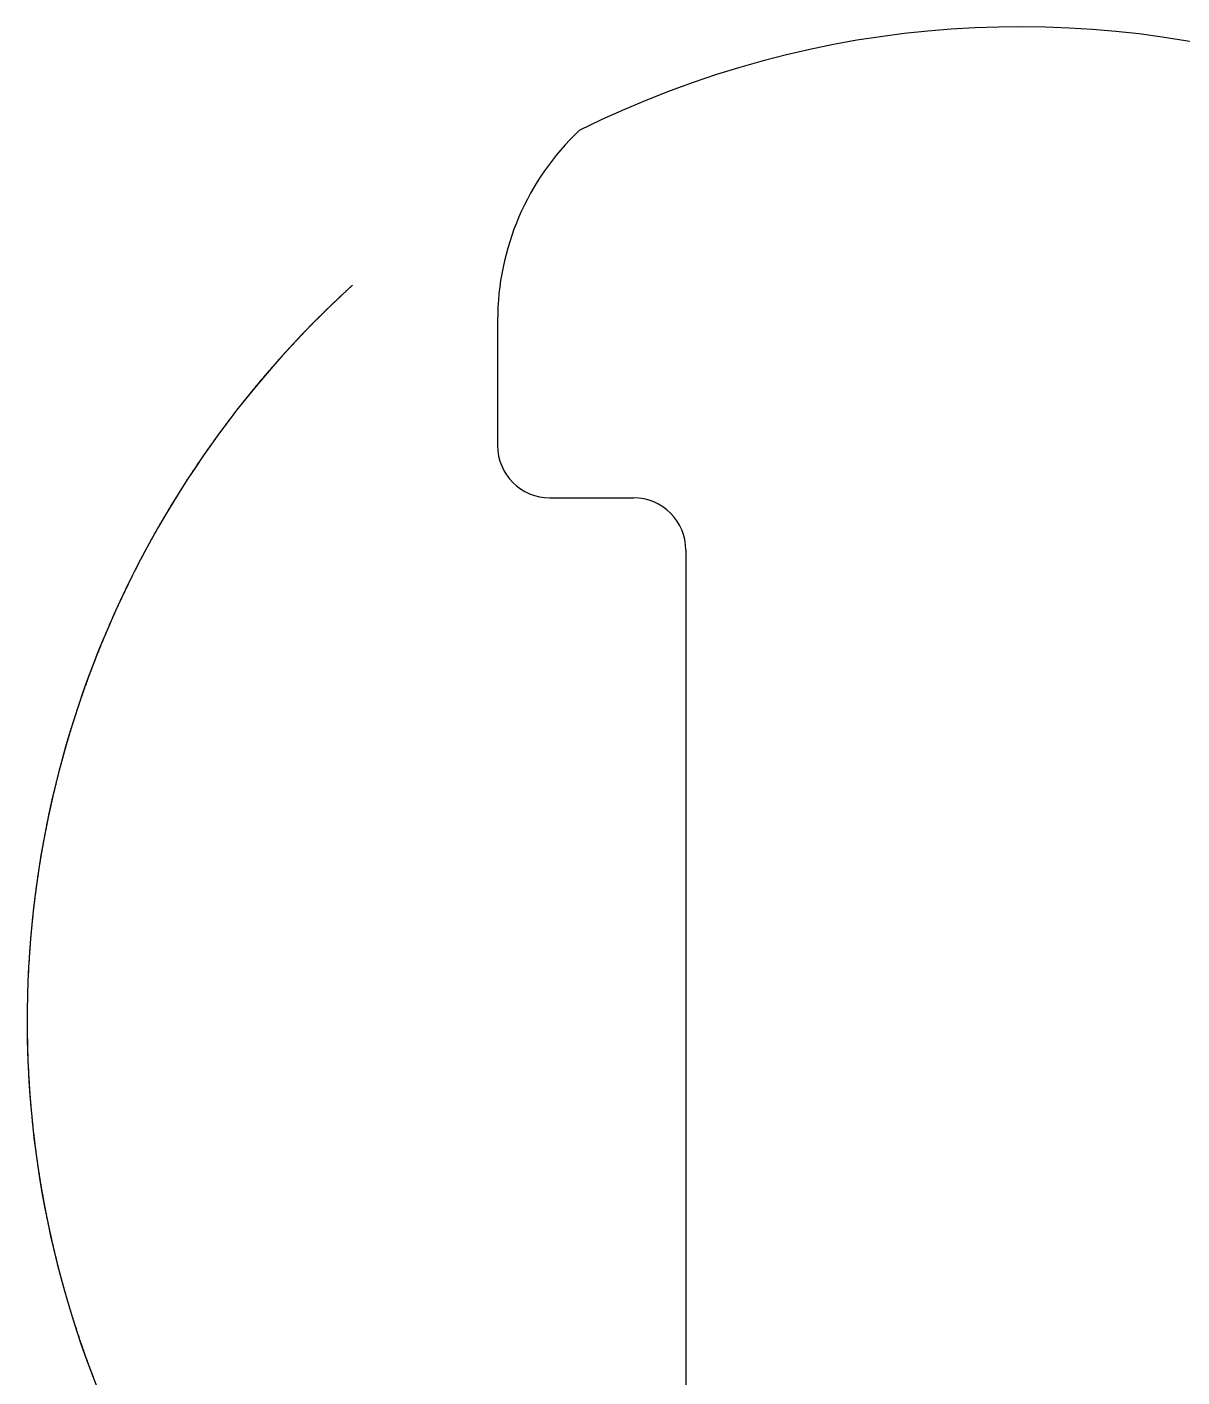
# Model space of a CAD drawing. Extents: x 442 to 745, y 5 to 355.
# Drawn here: x 460.53 to 469.62, y 197.08 to 207.71 of the extents above; entities that cross this region are included whole.
import ezdxf

# ---------------------------------------------------------------- set-up
doc = ezdxf.new("R2010")
doc.units = 0
doc.layers.add('VISIBLE__ANSI_', color=7, linetype='CONTINUOUS')

msp = doc.modelspace()

# ---------------------------------------------------------------- linework, layer by layer
at = {"layer": 'VISIBLE__ANSI_'}
for p, q in [((464.235, 205.401), (464.235, 204.416)), ((464.647, 204.004), (465.306, 204.004)), ((465.717, 203.592), (465.717, 196.181))]:
    msp.add_line(p, q, dxfattribs=at)
msp.add_polyline3d([(461.054, 197.08, 0), (461.052, 197.085, 0), (461.049, 197.091, 0), (461.047, 197.097, 0), (461.045, 197.103, 0), (461.043, 197.108, 0), (461.041, 197.114, 0), (461.039, 197.12, 0), (461.036, 197.125, 0), (461.034, 197.131, 0), (461.032, 197.137, 0), (461.03, 197.142, 0), (461.028, 197.148, 0), (461.026, 197.154, 0), (461.024, 197.16, 0), (461.022, 197.165, 0), (461.019, 197.171, 0), (461.017, 197.177, 0), (461.015, 197.182, 0), (461.013, 197.188, 0), (461.011, 197.194, 0), (461.009, 197.199, 0), (461.007, 197.205, 0), (461.005, 197.211, 0), (461.003, 197.217, 0), (461.001, 197.222, 0), (460.999, 197.228, 0), (460.996, 197.234, 0), (460.994, 197.24, 0), (460.992, 197.245, 0), (460.99, 197.251, 0), (460.988, 197.257, 0), (460.986, 197.262, 0), (460.984, 197.268, 0), (460.982, 197.274, 0), (460.98, 197.28, 0), (460.978, 197.285, 0), (460.976, 197.291, 0), (460.974, 197.297, 0), (460.972, 197.303, 0), (460.97, 197.308, 0), (460.968, 197.314, 0), (460.966, 197.32, 0), (460.964, 197.326, 0), (460.962, 197.331, 0), (460.96, 197.337, 0), (460.958, 197.343, 0), (460.956, 197.349, 0), (460.954, 197.354, 0), (460.952, 197.36, 0), (460.95, 197.366, 0), (460.948, 197.372, 0), (460.946, 197.377, 0), (460.944, 197.383, 0), (460.942, 197.389, 0), (460.94, 197.395, 0), (460.939, 197.401, 0), (460.937, 197.406, 0), (460.935, 197.412, 0), (460.933, 197.418, 0), (460.931, 197.424, 0), (460.929, 197.429, 0), (460.927, 197.435, 0), (460.925, 197.441, 0), (460.923, 197.447, 0), (460.921, 197.453, 0), (460.919, 197.458, 0), (460.918, 197.464, 0), (460.916, 197.47, 0), (460.914, 197.476, 0), (460.912, 197.481, 0), (460.91, 197.487, 0), (460.908, 197.493, 0), (460.906, 197.499, 0), (460.904, 197.505, 0), (460.903, 197.51, 0), (460.901, 197.516, 0), (460.899, 197.522, 0), (460.897, 197.528, 0), (460.895, 197.534, 0), (460.893, 197.539, 0), (460.892, 197.545, 0), (460.89, 197.551, 0), (460.888, 197.557, 0), (460.886, 197.563, 0), (460.884, 197.568, 0), (460.883, 197.574, 0), (460.881, 197.58, 0), (460.879, 197.586, 0), (460.877, 197.592, 0), (460.875, 197.598, 0), (460.874, 197.603, 0), (460.872, 197.609, 0), (460.87, 197.615, 0), (460.868, 197.621, 0), (460.867, 197.627, 0), (460.865, 197.633, 0), (460.863, 197.638, 0), (460.861, 197.644, 0), (460.86, 197.65, 0), (460.858, 197.656, 0), (460.856, 197.662, 0), (460.854, 197.668, 0), (460.853, 197.673, 0), (460.851, 197.679, 0), (460.849, 197.685, 0), (460.848, 197.691, 0), (460.846, 197.697, 0), (460.844, 197.703, 0), (460.842, 197.708, 0), (460.841, 197.714, 0), (460.839, 197.72, 0), (460.837, 197.726, 0), (460.836, 197.732, 0), (460.834, 197.738, 0), (460.832, 197.743, 0), (460.831, 197.749, 0), (460.829, 197.755, 0), (460.827, 197.761, 0), (460.826, 197.767, 0), (460.824, 197.773, 0), (460.822, 197.779, 0), (460.821, 197.784, 0), (460.819, 197.79, 0), (460.818, 197.796, 0), (460.816, 197.802, 0), (460.814, 197.808, 0), (460.813, 197.814, 0), (460.811, 197.82, 0), (460.81, 197.826, 0), (460.808, 197.831, 0), (460.806, 197.837, 0), (460.805, 197.843, 0), (460.803, 197.849, 0), (460.802, 197.855, 0), (460.8, 197.861, 0), (460.798, 197.867, 0), (460.797, 197.873, 0), (460.795, 197.878, 0), (460.794, 197.884, 0), (460.792, 197.89, 0), (460.791, 197.896, 0), (460.789, 197.902, 0), (460.788, 197.908, 0), (460.786, 197.914, 0), (460.784, 197.92, 0), (460.783, 197.926, 0), (460.781, 197.931, 0), (460.78, 197.937, 0), (460.778, 197.943, 0), (460.777, 197.949, 0), (460.775, 197.955, 0), (460.774, 197.961, 0), (460.772, 197.967, 0), (460.771, 197.973, 0), (460.769, 197.979, 0), (460.768, 197.984, 0), (460.766, 197.99, 0), (460.765, 197.996, 0), (460.764, 198.002, 0), (460.762, 198.008, 0), (460.761, 198.014, 0), (460.759, 198.02, 0), (460.758, 198.026, 0), (460.756, 198.032, 0), (460.755, 198.038, 0), (460.753, 198.044, 0), (460.752, 198.049, 0), (460.751, 198.055, 0), (460.749, 198.061, 0), (460.748, 198.067, 0), (460.746, 198.073, 0), (460.745, 198.079, 0), (460.743, 198.085, 0), (460.742, 198.091, 0), (460.741, 198.097, 0), (460.739, 198.103, 0), (460.738, 198.109, 0), (460.737, 198.115, 0), (460.735, 198.121, 0), (460.734, 198.126, 0), (460.732, 198.132, 0), (460.731, 198.138, 0), (460.73, 198.144, 0), (460.728, 198.15, 0), (460.727, 198.156, 0), (460.726, 198.162, 0), (460.724, 198.168, 0), (460.723, 198.174, 0), (460.722, 198.18, 0), (460.72, 198.186, 0), (460.719, 198.192, 0), (460.718, 198.198, 0), (460.716, 198.204, 0), (460.715, 198.21, 0), (460.714, 198.216, 0), (460.712, 198.221, 0), (460.711, 198.227, 0), (460.71, 198.233, 0), (460.709, 198.239, 0), (460.707, 198.245, 0), (460.706, 198.251, 0), (460.705, 198.257, 0), (460.704, 198.263, 0), (460.702, 198.269, 0), (460.701, 198.275, 0), (460.7, 198.281, 0), (460.698, 198.287, 0), (460.697, 198.293, 0), (460.696, 198.299, 0), (460.695, 198.305, 0), (460.694, 198.311, 0), (460.692, 198.317, 0), (460.691, 198.323, 0), (460.69, 198.329, 0), (460.689, 198.335, 0), (460.687, 198.341, 0), (460.686, 198.347, 0), (460.685, 198.353, 0), (460.684, 198.358, 0), (460.683, 198.364, 0), (460.682, 198.37, 0), (460.68, 198.376, 0), (460.679, 198.382, 0), (460.678, 198.388, 0), (460.677, 198.394, 0), (460.676, 198.4, 0), (460.675, 198.406, 0), (460.673, 198.412, 0), (460.672, 198.418, 0), (460.671, 198.424, 0), (460.67, 198.43, 0), (460.669, 198.436, 0), (460.668, 198.442, 0), (460.667, 198.448, 0), (460.665, 198.454, 0), (460.664, 198.46, 0), (460.663, 198.466, 0), (460.662, 198.472, 0), (460.661, 198.478, 0), (460.66, 198.484, 0), (460.659, 198.49, 0), (460.658, 198.496, 0), (460.657, 198.502, 0), (460.656, 198.508, 0), (460.655, 198.514, 0), (460.654, 198.52, 0), (460.652, 198.526, 0), (460.651, 198.532, 0), (460.65, 198.538, 0), (460.649, 198.544, 0), (460.648, 198.55, 0), (460.647, 198.556, 0), (460.646, 198.562, 0), (460.645, 198.568, 0), (460.644, 198.574, 0), (460.643, 198.58, 0), (460.642, 198.586, 0), (460.641, 198.592, 0), (460.64, 198.598, 0), (460.639, 198.604, 0), (460.638, 198.61, 0), (460.637, 198.616, 0), (460.636, 198.622, 0), (460.635, 198.628, 0), (460.634, 198.634, 0), (460.633, 198.64, 0), (460.632, 198.646, 0), (460.631, 198.652, 0), (460.63, 198.658, 0), (460.629, 198.664, 0), (460.628, 198.67, 0), (460.627, 198.676, 0), (460.627, 198.682, 0), (460.626, 198.688, 0), (460.625, 198.694, 0), (460.624, 198.7, 0), (460.623, 198.706, 0), (460.622, 198.712, 0), (460.621, 198.718, 0), (460.62, 198.724, 0), (460.619, 198.73, 0), (460.618, 198.736, 0), (460.617, 198.742, 0), (460.616, 198.748, 0), (460.616, 198.754, 0), (460.615, 198.76, 0), (460.614, 198.766, 0), (460.613, 198.772, 0), (460.612, 198.778, 0), (460.611, 198.784, 0), (460.61, 198.79, 0), (460.61, 198.796, 0), (460.609, 198.802, 0), (460.608, 198.808, 0), (460.607, 198.814, 0), (460.606, 198.82, 0), (460.605, 198.826, 0), (460.605, 198.832, 0), (460.604, 198.838, 0), (460.603, 198.844, 0), (460.602, 198.851, 0), (460.601, 198.857, 0), (460.601, 198.863, 0), (460.6, 198.869, 0), (460.599, 198.875, 0), (460.598, 198.881, 0), (460.597, 198.887, 0), (460.597, 198.893, 0), (460.596, 198.899, 0), (460.595, 198.905, 0), (460.594, 198.911, 0), (460.594, 198.917, 0), (460.593, 198.923, 0), (460.592, 198.929, 0), (460.591, 198.935, 0), (460.591, 198.941, 0), (460.59, 198.947, 0), (460.589, 198.953, 0), (460.588, 198.959, 0), (460.588, 198.965, 0), (460.587, 198.971, 0), (460.586, 198.977, 0), (460.586, 198.983, 0), (460.585, 198.989, 0), (460.584, 198.995, 0), (460.583, 199.001, 0), (460.583, 199.007, 0), (460.582, 199.014, 0), (460.581, 199.02, 0), (460.581, 199.026, 0), (460.58, 199.032, 0), (460.579, 199.038, 0), (460.579, 199.044, 0), (460.578, 199.05, 0), (460.577, 199.056, 0), (460.577, 199.062, 0), (460.576, 199.068, 0), (460.576, 199.074, 0), (460.575, 199.08, 0), (460.574, 199.086, 0), (460.574, 199.092, 0), (460.573, 199.098, 0), (460.572, 199.104, 0), (460.572, 199.11, 0), (460.571, 199.116, 0), (460.571, 199.122, 0), (460.57, 199.128, 0), (460.569, 199.135, 0), (460.569, 199.141, 0), (460.568, 199.147, 0), (460.568, 199.153, 0), (460.567, 199.159, 0), (460.567, 199.165, 0), (460.566, 199.171, 0), (460.565, 199.177, 0), (460.565, 199.183, 0), (460.564, 199.189, 0), (460.564, 199.195, 0), (460.563, 199.201, 0), (460.563, 199.207, 0), (460.562, 199.213, 0), (460.562, 199.219, 0), (460.561, 199.225, 0), (460.561, 199.231, 0), (460.56, 199.237, 0), (460.56, 199.244, 0), (460.559, 199.25, 0), (460.559, 199.256, 0), (460.558, 199.262, 0), (460.558, 199.268, 0), (460.557, 199.274, 0), (460.557, 199.28, 0), (460.556, 199.286, 0), (460.556, 199.292, 0), (460.555, 199.298, 0), (460.555, 199.304, 0), (460.554, 199.31, 0), (460.554, 199.316, 0), (460.554, 199.322, 0), (460.553, 199.328, 0), (460.553, 199.335, 0), (460.552, 199.341, 0), (460.552, 199.347, 0), (460.551, 199.353, 0), (460.551, 199.359, 0), (460.551, 199.365, 0), (460.55, 199.371, 0), (460.55, 199.377, 0), (460.549, 199.383, 0), (460.549, 199.389, 0), (460.549, 199.395, 0), (460.548, 199.401, 0), (460.548, 199.407, 0), (460.548, 199.413, 0), (460.547, 199.419, 0), (460.547, 199.426, 0), (460.546, 199.432, 0), (460.546, 199.438, 0), (460.546, 199.444, 0), (460.545, 199.45, 0), (460.545, 199.456, 0), (460.545, 199.462, 0), (460.544, 199.468, 0), (460.544, 199.474, 0), (460.544, 199.48, 0), (460.543, 199.486, 0), (460.543, 199.492, 0), (460.543, 199.498, 0), (460.543, 199.504, 0), (460.542, 199.511, 0), (460.542, 199.517, 0), (460.542, 199.523, 0), (460.541, 199.529, 0), (460.541, 199.535, 0), (460.541, 199.541, 0), (460.541, 199.547, 0), (460.54, 199.553, 0), (460.54, 199.559, 0), (460.54, 199.565, 0), (460.54, 199.571, 0), (460.539, 199.577, 0), (460.539, 199.583, 0), (460.539, 199.59, 0), (460.539, 199.596, 0), (460.538, 199.602, 0), (460.538, 199.608, 0), (460.538, 199.614, 0), (460.538, 199.62, 0), (460.538, 199.626, 0), (460.537, 199.632, 0), (460.537, 199.638, 0), (460.537, 199.644, 0), (460.537, 199.65, 0), (460.537, 199.656, 0), (460.536, 199.662, 0), (460.536, 199.669, 0), (460.536, 199.675, 0), (460.536, 199.681, 0), (460.536, 199.687, 0), (460.536, 199.693, 0), (460.535, 199.699, 0), (460.535, 199.705, 0), (460.535, 199.711, 0), (460.535, 199.717, 0), (460.535, 199.723, 0), (460.535, 199.729, 0), (460.535, 199.735, 0), (460.535, 199.742, 0), (460.534, 199.748, 0), (460.534, 199.754, 0), (460.534, 199.76, 0), (460.534, 199.766, 0), (460.534, 199.772, 0), (460.534, 199.778, 0), (460.534, 199.784, 0), (460.534, 199.79, 0), (460.534, 199.796, 0), (460.534, 199.802, 0), (460.534, 199.808, 0), (460.534, 199.814, 0), (460.533, 199.821, 0), (460.533, 199.827, 0), (460.533, 199.833, 0), (460.533, 199.839, 0), (460.533, 199.845, 0), (460.533, 199.851, 0), (460.533, 199.857, 0), (460.533, 199.863, 0), (460.533, 199.869, 0), (460.533, 199.875, 0), (460.533, 199.881, 0), (460.533, 199.887, 0), (460.533, 199.894, 0), (460.533, 199.9, 0), (460.533, 199.906, 0), (460.533, 199.912, 0), (460.533, 199.918, 0), (460.533, 199.924, 0), (460.533, 199.93, 0), (460.533, 199.936, 0), (460.533, 199.942, 0), (460.533, 199.948, 0), (460.534, 199.954, 0), (460.534, 199.96, 0), (460.534, 199.966, 0), (460.534, 199.973, 0), (460.534, 199.979, 0), (460.534, 199.985, 0), (460.534, 199.991, 0), (460.534, 199.997, 0), (460.534, 200.003, 0), (460.534, 200.009, 0), (460.534, 200.015, 0), (460.534, 200.021, 0), (460.534, 200.027, 0), (460.535, 200.033, 0), (460.535, 200.039, 0), (460.535, 200.045, 0), (460.535, 200.052, 0), (460.535, 200.058, 0), (460.535, 200.064, 0), (460.535, 200.07, 0), (460.535, 200.076, 0), (460.536, 200.082, 0), (460.536, 200.088, 0), (460.536, 200.094, 0), (460.536, 200.1, 0), (460.536, 200.106, 0), (460.536, 200.112, 0), (460.537, 200.118, 0), (460.537, 200.124, 0), (460.537, 200.131, 0), (460.537, 200.137, 0), (460.537, 200.143, 0), (460.538, 200.149, 0), (460.538, 200.155, 0), (460.538, 200.161, 0), (460.538, 200.167, 0), (460.538, 200.173, 0), (460.539, 200.179, 0), (460.539, 200.185, 0), (460.539, 200.191, 0), (460.539, 200.197, 0), (460.54, 200.203, 0), (460.54, 200.21, 0), (460.54, 200.216, 0), (460.54, 200.222, 0), (460.541, 200.228, 0), (460.541, 200.234, 0), (460.541, 200.24, 0), (460.541, 200.246, 0), (460.542, 200.252, 0), (460.542, 200.258, 0), (460.542, 200.264, 0), (460.543, 200.27, 0), (460.543, 200.276, 0), (460.543, 200.282, 0), (460.543, 200.288, 0), (460.544, 200.295, 0), (460.544, 200.301, 0), (460.544, 200.307, 0), (460.545, 200.313, 0), (460.545, 200.319, 0), (460.545, 200.325, 0), (460.546, 200.331, 0), (460.546, 200.337, 0), (460.546, 200.343, 0), (460.547, 200.349, 0), (460.547, 200.355, 0), (460.548, 200.361, 0), (460.548, 200.367, 0), (460.548, 200.373, 0), (460.549, 200.38, 0), (460.549, 200.386, 0), (460.549, 200.392, 0), (460.55, 200.398, 0), (460.55, 200.404, 0), (460.551, 200.41, 0), (460.551, 200.416, 0), (460.551, 200.422, 0), (460.552, 200.428, 0), (460.552, 200.434, 0), (460.553, 200.44, 0), (460.553, 200.446, 0), (460.554, 200.452, 0), (460.554, 200.458, 0), (460.554, 200.464, 0), (460.555, 200.47, 0), (460.555, 200.477, 0), (460.556, 200.483, 0), (460.556, 200.489, 0), (460.557, 200.495, 0), (460.557, 200.501, 0), (460.558, 200.507, 0), (460.558, 200.513, 0), (460.559, 200.519, 0), (460.559, 200.525, 0), (460.56, 200.531, 0), (460.56, 200.537, 0), (460.561, 200.543, 0), (460.561, 200.549, 0), (460.562, 200.555, 0), (460.562, 200.561, 0), (460.563, 200.567, 0), (460.563, 200.573, 0), (460.564, 200.579, 0), (460.564, 200.586, 0), (460.565, 200.592, 0), (460.565, 200.598, 0), (460.566, 200.604, 0), (460.567, 200.61, 0), (460.567, 200.616, 0), (460.568, 200.622, 0), (460.568, 200.628, 0), (460.569, 200.634, 0), (460.569, 200.64, 0), (460.57, 200.646, 0), (460.571, 200.652, 0), (460.571, 200.658, 0), (460.572, 200.664, 0), (460.572, 200.67, 0), (460.573, 200.676, 0), (460.574, 200.682, 0), (460.574, 200.688, 0), (460.575, 200.694, 0), (460.576, 200.7, 0), (460.576, 200.707, 0), (460.577, 200.713, 0), (460.577, 200.719, 0), (460.578, 200.725, 0), (460.579, 200.731, 0), (460.579, 200.737, 0), (460.58, 200.743, 0), (460.581, 200.749, 0), (460.581, 200.755, 0), (460.582, 200.761, 0), (460.583, 200.767, 0), (460.583, 200.773, 0), (460.584, 200.779, 0), (460.585, 200.785, 0), (460.586, 200.791, 0), (460.586, 200.797, 0), (460.587, 200.803, 0), (460.588, 200.809, 0), (460.588, 200.815, 0), (460.589, 200.821, 0), (460.59, 200.827, 0), (460.591, 200.833, 0), (460.591, 200.839, 0), (460.592, 200.845, 0), (460.593, 200.851, 0), (460.594, 200.858, 0), (460.594, 200.864, 0), (460.595, 200.87, 0), (460.596, 200.876, 0), (460.597, 200.882, 0), (460.597, 200.888, 0), (460.598, 200.894, 0), (460.599, 200.9, 0), (460.6, 200.906, 0), (460.601, 200.912, 0), (460.601, 200.918, 0), (460.602, 200.924, 0), (460.603, 200.93, 0), (460.604, 200.936, 0), (460.605, 200.942, 0), (460.605, 200.948, 0), (460.606, 200.954, 0), (460.607, 200.96, 0), (460.608, 200.966, 0), (460.609, 200.972, 0), (460.61, 200.978, 0), (460.61, 200.984, 0), (460.611, 200.99, 0), (460.612, 200.996, 0), (460.613, 201.002, 0), (460.614, 201.008, 0), (460.615, 201.014, 0), (460.616, 201.02, 0), (460.616, 201.026, 0), (460.617, 201.032, 0), (460.618, 201.038, 0), (460.619, 201.044, 0), (460.62, 201.05, 0), (460.621, 201.056, 0), (460.622, 201.062, 0), (460.623, 201.068, 0), (460.624, 201.074, 0), (460.625, 201.08, 0), (460.626, 201.086, 0), (460.626, 201.092, 0), (460.627, 201.098, 0), (460.628, 201.104, 0), (460.629, 201.11, 0), (460.63, 201.116, 0), (460.631, 201.122, 0), (460.632, 201.128, 0), (460.633, 201.134, 0), (460.634, 201.14, 0), (460.635, 201.146, 0), (460.636, 201.152, 0), (460.637, 201.158, 0), (460.638, 201.164, 0), (460.639, 201.17, 0), (460.64, 201.176, 0), (460.641, 201.182, 0), (460.642, 201.188, 0), (460.643, 201.194, 0), (460.644, 201.2, 0), (460.645, 201.206, 0), (460.646, 201.212, 0), (460.647, 201.218, 0), (460.648, 201.224, 0), (460.649, 201.23, 0), (460.65, 201.236, 0), (460.651, 201.242, 0), (460.652, 201.248, 0), (460.653, 201.254, 0), (460.655, 201.26, 0), (460.656, 201.266, 0), (460.657, 201.272, 0), (460.658, 201.278, 0), (460.659, 201.284, 0), (460.66, 201.29, 0), (460.661, 201.296, 0), (460.662, 201.302, 0), (460.663, 201.308, 0), (460.664, 201.314, 0), (460.665, 201.32, 0), (460.667, 201.326, 0), (460.668, 201.332, 0), (460.669, 201.338, 0), (460.67, 201.344, 0), (460.671, 201.35, 0), (460.672, 201.356, 0), (460.673, 201.362, 0), (460.675, 201.368, 0), (460.676, 201.374, 0), (460.677, 201.38, 0), (460.678, 201.386, 0), (460.679, 201.392, 0), (460.68, 201.398, 0), (460.682, 201.404, 0), (460.683, 201.41, 0), (460.684, 201.416, 0), (460.685, 201.422, 0), (460.686, 201.428, 0), (460.687, 201.434, 0), (460.689, 201.44, 0), (460.69, 201.446, 0), (460.691, 201.452, 0), (460.692, 201.458, 0), (460.694, 201.464, 0), (460.695, 201.47, 0), (460.696, 201.475, 0), (460.697, 201.481, 0), (460.698, 201.487, 0), (460.7, 201.493, 0), (460.701, 201.499, 0), (460.702, 201.505, 0), (460.703, 201.511, 0), (460.705, 201.517, 0), (460.706, 201.523, 0), (460.707, 201.529, 0), (460.709, 201.535, 0), (460.71, 201.541, 0), (460.711, 201.547, 0), (460.712, 201.553, 0), (460.714, 201.559, 0), (460.715, 201.565, 0), (460.716, 201.571, 0), (460.718, 201.577, 0), (460.719, 201.583, 0), (460.72, 201.589, 0), (460.722, 201.594, 0), (460.723, 201.6, 0), (460.724, 201.606, 0), (460.726, 201.612, 0), (460.727, 201.618, 0), (460.728, 201.624, 0), (460.73, 201.63, 0), (460.731, 201.636, 0), (460.732, 201.642, 0), (460.734, 201.648, 0), (460.735, 201.654, 0), (460.736, 201.66, 0), (460.738, 201.666, 0), (460.739, 201.672, 0), (460.741, 201.678, 0), (460.742, 201.683, 0), (460.743, 201.689, 0), (460.745, 201.695, 0), (460.746, 201.701, 0), (460.748, 201.707, 0), (460.749, 201.713, 0), (460.75, 201.719, 0), (460.752, 201.725, 0), (460.753, 201.731, 0), (460.755, 201.737, 0), (460.756, 201.743, 0), (460.758, 201.749, 0), (460.759, 201.755, 0), (460.761, 201.76, 0), (460.762, 201.766, 0), (460.763, 201.772, 0), (460.765, 201.778, 0), (460.766, 201.784, 0), (460.768, 201.79, 0), (460.769, 201.796, 0), (460.771, 201.802, 0), (460.772, 201.808, 0), (460.774, 201.814, 0), (460.775, 201.819, 0), (460.777, 201.825, 0), (460.778, 201.831, 0), (460.78, 201.837, 0), (460.781, 201.843, 0), (460.783, 201.849, 0), (460.784, 201.855, 0), (460.786, 201.861, 0), (460.788, 201.867, 0), (460.789, 201.873, 0), (460.791, 201.878, 0), (460.792, 201.884, 0), (460.794, 201.89, 0), (460.795, 201.896, 0), (460.797, 201.902, 0), (460.798, 201.908, 0), (460.8, 201.914, 0), (460.802, 201.92, 0), (460.803, 201.925, 0), (460.805, 201.931, 0), (460.806, 201.937, 0), (460.808, 201.943, 0), (460.809, 201.949, 0), (460.811, 201.955, 0), (460.813, 201.961, 0), (460.814, 201.967, 0), (460.816, 201.972, 0), (460.818, 201.978, 0), (460.819, 201.984, 0), (460.821, 201.99, 0), (460.822, 201.996, 0), (460.824, 202.002, 0), (460.826, 202.008, 0), (460.827, 202.014, 0), (460.829, 202.019, 0), (460.831, 202.025, 0), (460.832, 202.031, 0), (460.834, 202.037, 0), (460.836, 202.043, 0), (460.837, 202.049, 0), (460.839, 202.055, 0), (460.841, 202.06, 0), (460.842, 202.066, 0), (460.844, 202.072, 0), (460.846, 202.078, 0), (460.848, 202.084, 0), (460.849, 202.09, 0), (460.851, 202.095, 0), (460.853, 202.101, 0), (460.854, 202.107, 0), (460.856, 202.113, 0), (460.858, 202.119, 0), (460.86, 202.125, 0), (460.861, 202.131, 0), (460.863, 202.136, 0), (460.865, 202.142, 0), (460.867, 202.148, 0), (460.868, 202.154, 0), (460.87, 202.16, 0), (460.872, 202.166, 0), (460.874, 202.171, 0), (460.875, 202.177, 0), (460.877, 202.183, 0), (460.879, 202.189, 0), (460.881, 202.195, 0), (460.883, 202.2, 0), (460.884, 202.206, 0), (460.886, 202.212, 0), (460.888, 202.218, 0), (460.89, 202.224, 0), (460.892, 202.23, 0), (460.894, 202.235, 0), (460.895, 202.241, 0), (460.897, 202.247, 0), (460.899, 202.253, 0), (460.901, 202.259, 0), (460.903, 202.264, 0), (460.905, 202.27, 0), (460.906, 202.276, 0), (460.908, 202.282, 0), (460.91, 202.288, 0), (460.912, 202.293, 0), (460.914, 202.299, 0), (460.916, 202.305, 0), (460.918, 202.311, 0), (460.92, 202.317, 0), (460.921, 202.322, 0), (460.923, 202.328, 0), (460.925, 202.334, 0), (460.927, 202.34, 0), (460.929, 202.345, 0), (460.931, 202.351, 0), (460.933, 202.357, 0), (460.935, 202.363, 0), (460.937, 202.369, 0), (460.939, 202.374, 0), (460.941, 202.38, 0), (460.943, 202.386, 0), (460.944, 202.392, 0), (460.946, 202.397, 0), (460.948, 202.403, 0), (460.95, 202.409, 0), (460.952, 202.415, 0), (460.954, 202.421, 0), (460.956, 202.426, 0), (460.958, 202.432, 0), (460.96, 202.438, 0), (460.962, 202.444, 0), (460.964, 202.449, 0), (460.966, 202.455, 0), (460.968, 202.461, 0), (460.97, 202.467, 0), (460.972, 202.472, 0), (460.974, 202.478, 0), (460.976, 202.484, 0), (460.978, 202.49, 0), (460.98, 202.495, 0), (460.982, 202.501, 0), (460.984, 202.507, 0), (460.986, 202.513, 0), (460.988, 202.518, 0), (460.99, 202.524, 0), (460.992, 202.53, 0), (460.995, 202.535, 0), (460.997, 202.541, 0), (460.999, 202.547, 0), (461.001, 202.553, 0), (461.003, 202.558, 0), (461.005, 202.564, 0), (461.007, 202.57, 0), (461.009, 202.576, 0), (461.011, 202.581, 0), (461.013, 202.587, 0), (461.015, 202.593, 0), (461.017, 202.598, 0), (461.02, 202.604, 0), (461.022, 202.61, 0), (461.024, 202.616, 0), (461.026, 202.621, 0), (461.028, 202.627, 0), (461.03, 202.633, 0), (461.032, 202.638, 0), (461.034, 202.644, 0), (461.037, 202.65, 0), (461.039, 202.655, 0), (461.041, 202.661, 0), (461.043, 202.667, 0), (461.045, 202.673, 0), (461.047, 202.678, 0), (461.049, 202.684, 0), (461.052, 202.69, 0), (461.054, 202.695, 0), (461.056, 202.701, 0), (461.058, 202.707, 0), (461.06, 202.712, 0), (461.063, 202.718, 0), (461.065, 202.724, 0), (461.067, 202.729, 0), (461.069, 202.735, 0), (461.071, 202.741, 0), (461.074, 202.746, 0), (461.076, 202.752, 0), (461.078, 202.758, 0), (461.08, 202.763, 0), (461.083, 202.769, 0), (461.085, 202.775, 0), (461.087, 202.78, 0), (461.089, 202.786, 0), (461.092, 202.792, 0), (461.094, 202.797, 0), (461.096, 202.803, 0), (461.098, 202.809, 0), (461.101, 202.814, 0), (461.103, 202.82, 0), (461.105, 202.826, 0), (461.107, 202.831, 0), (461.11, 202.837, 0), (461.112, 202.843, 0), (461.114, 202.848, 0), (461.117, 202.854, 0), (461.119, 202.859, 0), (461.121, 202.865, 0), (461.124, 202.871, 0), (461.126, 202.876, 0), (461.128, 202.882, 0), (461.13, 202.888, 0), (461.133, 202.893, 0), (461.135, 202.899, 0), (461.138, 202.904, 0), (461.14, 202.91, 0), (461.142, 202.916, 0), (461.145, 202.921, 0), (461.147, 202.927, 0), (461.149, 202.932, 0), (461.152, 202.938, 0), (461.154, 202.944, 0), (461.156, 202.949, 0), (461.159, 202.955, 0), (461.161, 202.96, 0), (461.164, 202.966, 0), (461.166, 202.972, 0), (461.168, 202.977, 0), (461.171, 202.983, 0), (461.173, 202.988, 0), (461.176, 202.994, 0), (461.178, 203, 0), (461.18, 203.005, 0), (461.183, 203.011, 0), (461.185, 203.016, 0), (461.188, 203.022, 0), (461.19, 203.028, 0), (461.193, 203.033, 0), (461.195, 203.039, 0), (461.197, 203.044, 0), (461.2, 203.05, 0), (461.202, 203.055, 0), (461.205, 203.061, 0), (461.207, 203.067, 0), (461.21, 203.072, 0), (461.212, 203.078, 0), (461.215, 203.083, 0), (461.217, 203.089, 0), (461.22, 203.094, 0), (461.222, 203.1, 0), (461.225, 203.105, 0), (461.227, 203.111, 0), (461.23, 203.116, 0), (461.232, 203.122, 0), (461.235, 203.128, 0), (461.237, 203.133, 0), (461.24, 203.139, 0), (461.242, 203.144, 0), (461.245, 203.15, 0), (461.247, 203.155, 0), (461.25, 203.161, 0), (461.252, 203.166, 0), (461.255, 203.172, 0), (461.258, 203.177, 0), (461.26, 203.183, 0), (461.263, 203.188, 0), (461.265, 203.194, 0), (461.268, 203.199, 0), (461.27, 203.205, 0), (461.273, 203.21, 0), (461.275, 203.216, 0), (461.278, 203.221, 0), (461.281, 203.227, 0), (461.283, 203.233, 0), (461.286, 203.238, 0), (461.288, 203.244, 0), (461.291, 203.249, 0), (461.294, 203.255, 0), (461.296, 203.26, 0), (461.299, 203.265, 0), (461.302, 203.271, 0), (461.304, 203.276, 0), (461.307, 203.282, 0), (461.309, 203.287, 0), (461.312, 203.293, 0), (461.315, 203.298, 0), (461.317, 203.304, 0), (461.32, 203.309, 0), (461.323, 203.315, 0), (461.325, 203.32, 0), (461.328, 203.326, 0), (461.331, 203.331, 0), (461.333, 203.337, 0), (461.336, 203.342, 0), (461.339, 203.348, 0), (461.341, 203.353, 0), (461.344, 203.359, 0), (461.347, 203.364, 0), (461.35, 203.369, 0), (461.352, 203.375, 0), (461.355, 203.38, 0), (461.358, 203.386, 0), (461.36, 203.391, 0), (461.363, 203.397, 0), (461.366, 203.402, 0), (461.369, 203.408, 0), (461.371, 203.413, 0), (461.374, 203.418, 0), (461.377, 203.424, 0), (461.38, 203.429, 0), (461.382, 203.435, 0), (461.385, 203.44, 0), (461.388, 203.446, 0), (461.391, 203.451, 0), (461.393, 203.456, 0), (461.396, 203.462, 0), (461.399, 203.467, 0), (461.402, 203.473, 0), (461.404, 203.478, 0), (461.407, 203.483, 0), (461.41, 203.489, 0), (461.413, 203.494, 0), (461.416, 203.5, 0), (461.418, 203.505, 0), (461.421, 203.51, 0), (461.424, 203.516, 0), (461.427, 203.521, 0), (461.43, 203.527, 0), (461.433, 203.532, 0), (461.435, 203.537, 0), (461.438, 203.543, 0), (461.441, 203.548, 0), (461.444, 203.554, 0), (461.447, 203.559, 0), (461.45, 203.564, 0), (461.453, 203.57, 0), (461.455, 203.575, 0), (461.458, 203.58, 0), (461.461, 203.586, 0), (461.464, 203.591, 0), (461.467, 203.597, 0), (461.47, 203.602, 0), (461.473, 203.607, 0), (461.476, 203.613, 0), (461.478, 203.618, 0), (461.481, 203.623, 0), (461.484, 203.629, 0), (461.487, 203.634, 0), (461.49, 203.639, 0), (461.493, 203.645, 0), (461.496, 203.65, 0), (461.499, 203.655, 0), (461.502, 203.661, 0), (461.505, 203.666, 0), (461.508, 203.671, 0), (461.511, 203.677, 0), (461.514, 203.682, 0), (461.516, 203.687, 0), (461.519, 203.693, 0), (461.522, 203.698, 0), (461.525, 203.703, 0), (461.528, 203.709, 0), (461.531, 203.714, 0), (461.534, 203.719, 0), (461.537, 203.725, 0), (461.54, 203.73, 0), (461.543, 203.735, 0), (461.546, 203.741, 0), (461.549, 203.746, 0), (461.552, 203.751, 0), (461.555, 203.756, 0), (461.558, 203.762, 0), (461.561, 203.767, 0), (461.564, 203.772, 0), (461.567, 203.778, 0), (461.57, 203.783, 0), (461.573, 203.788, 0), (461.576, 203.793, 0), (461.579, 203.799, 0), (461.582, 203.804, 0), (461.585, 203.809, 0), (461.589, 203.814, 0), (461.592, 203.82, 0), (461.595, 203.825, 0), (461.598, 203.83, 0), (461.601, 203.836, 0), (461.604, 203.841, 0), (461.607, 203.846, 0), (461.61, 203.851, 0), (461.613, 203.857, 0), (461.616, 203.862, 0), (461.619, 203.867, 0), (461.622, 203.872, 0), (461.625, 203.878, 0), (461.629, 203.883, 0), (461.632, 203.888, 0), (461.635, 203.893, 0), (461.638, 203.898, 0), (461.641, 203.904, 0), (461.644, 203.909, 0), (461.647, 203.914, 0), (461.65, 203.919, 0), (461.654, 203.925, 0), (461.657, 203.93, 0), (461.66, 203.935, 0), (461.663, 203.94, 0), (461.666, 203.945, 0), (461.669, 203.951, 0), (461.673, 203.956, 0), (461.676, 203.961, 0), (461.679, 203.966, 0), (461.682, 203.971, 0), (461.685, 203.977, 0), (461.688, 203.982, 0), (461.692, 203.987, 0), (461.695, 203.992, 0), (461.698, 203.997, 0), (461.701, 204.003, 0), (461.704, 204.008, 0), (461.708, 204.013, 0), (461.711, 204.018, 0), (461.714, 204.023, 0), (461.717, 204.028, 0), (461.72, 204.034, 0), (461.724, 204.039, 0), (461.727, 204.044, 0), (461.73, 204.049, 0), (461.733, 204.054, 0), (461.737, 204.059, 0), (461.74, 204.065, 0), (461.743, 204.07, 0), (461.746, 204.075, 0), (461.75, 204.08, 0), (461.753, 204.085, 0), (461.756, 204.09, 0), (461.759, 204.095, 0), (461.763, 204.101, 0), (461.766, 204.106, 0), (461.769, 204.111, 0), (461.773, 204.116, 0), (461.776, 204.121, 0), (461.779, 204.126, 0), (461.782, 204.131, 0), (461.786, 204.136, 0), (461.789, 204.142, 0), (461.792, 204.147, 0), (461.796, 204.152, 0), (461.799, 204.157, 0), (461.802, 204.162, 0), (461.806, 204.167, 0), (461.809, 204.172, 0), (461.812, 204.177, 0), (461.816, 204.182, 0), (461.819, 204.187, 0), (461.822, 204.193, 0), (461.826, 204.198, 0), (461.829, 204.203, 0), (461.832, 204.208, 0), (461.836, 204.213, 0), (461.839, 204.218, 0), (461.842, 204.223, 0), (461.846, 204.228, 0), (461.849, 204.233, 0), (461.853, 204.238, 0), (461.856, 204.243, 0), (461.859, 204.248, 0), (461.863, 204.253, 0), (461.866, 204.258, 0), (461.87, 204.263, 0), (461.873, 204.269, 0), (461.876, 204.274, 0), (461.88, 204.279, 0), (461.883, 204.284, 0), (461.887, 204.289, 0), (461.89, 204.294, 0), (461.894, 204.299, 0), (461.897, 204.304, 0), (461.9, 204.309, 0), (461.904, 204.314, 0), (461.907, 204.319, 0), (461.911, 204.324, 0), (461.914, 204.329, 0), (461.918, 204.334, 0), (461.921, 204.339, 0), (461.925, 204.344, 0), (461.928, 204.349, 0), (461.931, 204.354, 0), (461.935, 204.359, 0), (461.938, 204.364, 0), (461.942, 204.369, 0), (461.945, 204.374, 0), (461.949, 204.379, 0), (461.952, 204.384, 0), (461.956, 204.389, 0), (461.959, 204.394, 0), (461.963, 204.399, 0), (461.966, 204.404, 0), (461.97, 204.409, 0), (461.973, 204.414, 0), (461.977, 204.419, 0), (461.98, 204.424, 0), (461.984, 204.429, 0), (461.988, 204.434, 0), (461.991, 204.438, 0), (461.995, 204.443, 0), (461.998, 204.448, 0), (462.002, 204.453, 0), (462.005, 204.458, 0), (462.009, 204.463, 0), (462.012, 204.468, 0), (462.016, 204.473, 0), (462.019, 204.478, 0), (462.023, 204.483, 0), (462.027, 204.488, 0), (462.03, 204.493, 0), (462.034, 204.498, 0), (462.037, 204.503, 0), (462.041, 204.508, 0), (462.045, 204.512, 0), (462.048, 204.517, 0), (462.052, 204.522, 0), (462.055, 204.527, 0), (462.059, 204.532, 0), (462.063, 204.537, 0), (462.066, 204.542, 0), (462.07, 204.547, 0), (462.073, 204.552, 0), (462.077, 204.557, 0), (462.081, 204.561, 0), (462.084, 204.566, 0), (462.088, 204.571, 0), (462.092, 204.576, 0), (462.095, 204.581, 0), (462.099, 204.586, 0), (462.103, 204.591, 0), (462.106, 204.595, 0), (462.11, 204.6, 0), (462.114, 204.605, 0), (462.117, 204.61, 0), (462.121, 204.615, 0), (462.125, 204.62, 0), (462.128, 204.625, 0), (462.132, 204.629, 0), (462.136, 204.634, 0), (462.139, 204.639, 0), (462.143, 204.644, 0), (462.147, 204.649, 0), (462.15, 204.654, 0), (462.154, 204.658, 0), (462.158, 204.663, 0), (462.162, 204.668, 0), (462.165, 204.673, 0), (462.169, 204.678, 0), (462.173, 204.683, 0), (462.176, 204.687, 0), (462.18, 204.692, 0), (462.184, 204.697, 0), (462.188, 204.702, 0), (462.191, 204.707, 0), (462.195, 204.711, 0), (462.199, 204.716, 0), (462.203, 204.721, 0), (462.206, 204.726, 0), (462.21, 204.73, 0), (462.214, 204.735, 0), (462.218, 204.74, 0), (462.221, 204.745, 0), (462.225, 204.75, 0), (462.229, 204.754, 0), (462.233, 204.759, 0), (462.237, 204.764, 0), (462.24, 204.769, 0), (462.244, 204.773, 0), (462.248, 204.778, 0), (462.252, 204.783, 0), (462.256, 204.788, 0), (462.259, 204.792, 0), (462.263, 204.797, 0), (462.267, 204.802, 0), (462.271, 204.807, 0), (462.275, 204.811, 0), (462.279, 204.816, 0), (462.282, 204.821, 0), (462.286, 204.825, 0), (462.29, 204.83, 0), (462.294, 204.835, 0), (462.298, 204.84, 0), (462.302, 204.844, 0), (462.305, 204.849, 0), (462.309, 204.854, 0), (462.313, 204.858, 0), (462.317, 204.863, 0), (462.321, 204.868, 0), (462.325, 204.872, 0), (462.329, 204.877, 0), (462.332, 204.882, 0), (462.336, 204.887, 0), (462.34, 204.891, 0), (462.344, 204.896, 0), (462.348, 204.901, 0), (462.352, 204.905, 0), (462.356, 204.91, 0), (462.36, 204.915, 0), (462.364, 204.919, 0), (462.368, 204.924, 0), (462.371, 204.929, 0), (462.375, 204.933, 0), (462.379, 204.938, 0), (462.383, 204.942, 0), (462.387, 204.947, 0), (462.391, 204.952, 0), (462.395, 204.956, 0), (462.399, 204.961, 0), (462.403, 204.966, 0), (462.407, 204.97, 0), (462.411, 204.975, 0), (462.415, 204.98, 0), (462.419, 204.984, 0), (462.423, 204.989, 0), (462.427, 204.993, 0), (462.431, 204.998, 0), (462.435, 205.003, 0), (462.439, 205.007, 0), (462.443, 205.012, 0), (462.447, 205.016, 0), (462.451, 205.021, 0), (462.455, 205.026, 0), (462.459, 205.03, 0), (462.463, 205.035, 0), (462.467, 205.039, 0), (462.471, 205.044, 0), (462.475, 205.048, 0), (462.479, 205.053, 0), (462.483, 205.058, 0), (462.487, 205.062, 0), (462.491, 205.067, 0), (462.495, 205.071, 0), (462.499, 205.076, 0), (462.503, 205.08, 0), (462.507, 205.085, 0), (462.511, 205.089, 0), (462.515, 205.094, 0), (462.519, 205.099, 0), (462.523, 205.103, 0), (462.527, 205.108, 0), (462.531, 205.112, 0), (462.535, 205.117, 0), (462.539, 205.121, 0), (462.543, 205.126, 0), (462.547, 205.13, 0), (462.551, 205.135, 0), (462.555, 205.139, 0), (462.56, 205.144, 0), (462.564, 205.148, 0), (462.568, 205.153, 0), (462.572, 205.157, 0), (462.576, 205.162, 0), (462.58, 205.166, 0), (462.584, 205.171, 0), (462.588, 205.175, 0), (462.592, 205.18, 0), (462.596, 205.184, 0), (462.601, 205.189, 0), (462.605, 205.193, 0), (462.609, 205.198, 0), (462.613, 205.202, 0), (462.617, 205.207, 0), (462.621, 205.211, 0), (462.625, 205.215, 0), (462.63, 205.22, 0), (462.634, 205.224, 0), (462.638, 205.229, 0), (462.642, 205.233, 0), (462.646, 205.238, 0), (462.65, 205.242, 0), (462.654, 205.247, 0), (462.659, 205.251, 0), (462.663, 205.255, 0), (462.667, 205.26, 0), (462.671, 205.264, 0), (462.675, 205.269, 0), (462.679, 205.273, 0), (462.684, 205.278, 0), (462.688, 205.282, 0), (462.692, 205.286, 0), (462.696, 205.291, 0), (462.7, 205.295, 0), (462.705, 205.3, 0), (462.709, 205.304, 0), (462.713, 205.308, 0), (462.717, 205.313, 0), (462.722, 205.317, 0), (462.726, 205.321, 0), (462.73, 205.326, 0), (462.734, 205.33, 0), (462.738, 205.335, 0), (462.743, 205.339, 0), (462.747, 205.343, 0), (462.751, 205.348, 0), (462.755, 205.352, 0), (462.76, 205.356, 0), (462.764, 205.361, 0), (462.768, 205.365, 0), (462.772, 205.369, 0), (462.777, 205.374, 0), (462.781, 205.378, 0), (462.785, 205.382, 0), (462.789, 205.387, 0), (462.794, 205.391, 0), (462.798, 205.395, 0), (462.802, 205.4, 0), (462.807, 205.404, 0), (462.811, 205.408, 0), (462.815, 205.413, 0), (462.82, 205.417, 0), (462.824, 205.421, 0), (462.828, 205.426, 0), (462.832, 205.43, 0), (462.837, 205.434, 0), (462.841, 205.438, 0), (462.845, 205.443, 0), (462.85, 205.447, 0), (462.854, 205.451, 0), (462.858, 205.456, 0), (462.863, 205.46, 0), (462.867, 205.464, 0), (462.871, 205.468, 0), (462.876, 205.473, 0), (462.88, 205.477, 0), (462.884, 205.481, 0), (462.889, 205.485, 0), (462.893, 205.49, 0), (462.897, 205.494, 0), (462.902, 205.498, 0), (462.906, 205.502, 0), (462.911, 205.507, 0), (462.915, 205.511, 0), (462.919, 205.515, 0), (462.924, 205.519, 0), (462.928, 205.524, 0), (462.932, 205.528, 0), (462.937, 205.532, 0), (462.941, 205.536, 0), (462.946, 205.54, 0), (462.95, 205.545, 0), (462.954, 205.549, 0), (462.959, 205.553, 0), (462.963, 205.557, 0), (462.968, 205.561, 0), (462.972, 205.566, 0), (462.976, 205.57, 0), (462.981, 205.574, 0), (462.985, 205.578, 0), (462.99, 205.582, 0), (462.994, 205.586, 0), (462.999, 205.591, 0), (463.003, 205.595, 0), (463.007, 205.599, 0), (463.012, 205.603, 0), (463.016, 205.607, 0), (463.021, 205.611, 0), (463.025, 205.616, 0), (463.03, 205.62, 0), (463.034, 205.624, 0), (463.039, 205.628, 0), (463.043, 205.632, 0), (463.048, 205.636, 0), (463.052, 205.64, 0), (463.056, 205.644, 0), (463.061, 205.649, 0), (463.065, 205.653, 0), (463.07, 205.657, 0), (463.074, 205.661, 0), (463.079, 205.665, 0), (463.083, 205.669, 0), (463.088, 205.673, 0), (463.092, 205.677, 0)], dxfattribs=at)
for centre, radius, start, end in [((468.353, 199.887), 7.823, 28.3885, 116.3691), ((466.294, 205.401), 2.059, 133.4496, 180), ((468.353, 199.887), 7.823, 132.2519, 236.3451), ((464.647, 204.416), 0.412, 180, 270), ((465.306, 203.592), 0.412, 0, 90)]:
    msp.add_arc(centre, radius, start, end, dxfattribs=at)

doc.saveas('drawing.dxf')
